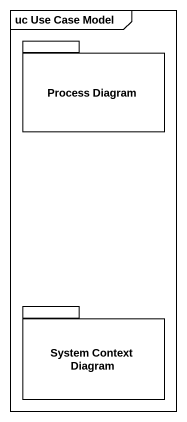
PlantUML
@startuml
mainframe uc Use Case Model
package "Process Diagram" as Process_Diagram {
}
package "System Context Diagram" as System_Context_Diagram {
}
@enduml
